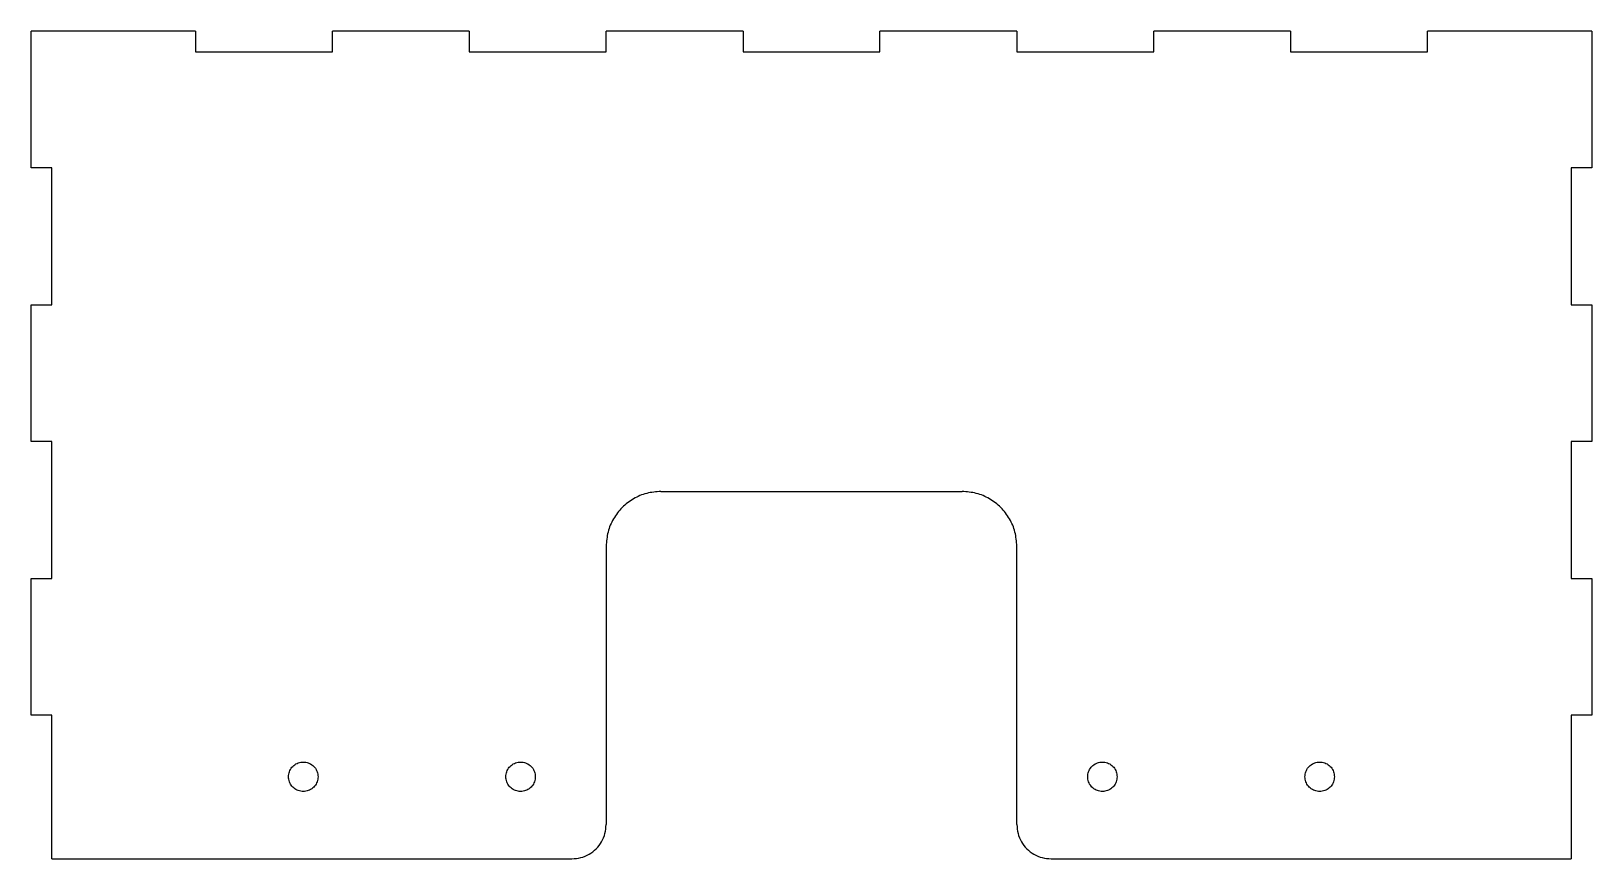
# Model space of a CAD drawing. Extents: x -114 to 114, y -48 to 73.
import ezdxf

# ---------------------------------------------------------------- set-up
doc = ezdxf.new("R2010")
doc.units = 0
doc.layers.get('0').update_dxf_attribs({"linetype": 'CONTINUOUS'})

msp = doc.modelspace()

# ---------------------------------------------------------------- linework, layer by layer
at = {"color": 7}
for p, q in [((-90, 73.13), (-114, 73.13)), ((-114, 53.13), (-114, 73.13)), ((-90, 73.13), (-90, 70.13)), ((-50, 73.13), (-70, 73.13)), ((-70, 70.13), (-70, 73.13)), ((-50, 73.13), (-50, 70.13)), ((-10, 73.13), (-30, 73.13)), ((-30, 70.13), (-30, 73.13)), ((-10, 73.13), (-10, 70.13)), ((30, 73.13), (10, 73.13)), ((10, 70.13), (10, 73.13)), ((30, 73.13), (30, 70.13)), ((70, 73.13), (50, 73.13)), ((50, 70.13), (50, 73.13)), ((70, 73.13), (70, 70.13)), ((114, 73.13), (90, 73.13)), ((90, 70.13), (90, 73.13)), ((114, 73.13), (114, 53.13)), ((-90, 70.13), (-70, 70.13)), ((-50, 70.13), (-30, 70.13)), ((-10, 70.13), (10, 70.13)), ((30, 70.13), (50, 70.13)), ((70, 70.13), (90, 70.13)), ((-111, 53.13), (-114, 53.13)), ((-111, 33.13), (-111, 53.13)), ((111, 53.13), (111, 33.13)), ((114, 53.13), (111, 53.13)), ((-114, 33.13), (-111, 33.13)), ((-114, 13.13), (-114, 33.13)), ((111, 33.13), (114, 33.13)), ((114, 33.13), (114, 13.13)), ((-111, 13.13), (-114, 13.13)), ((-111, -6.87), (-111, 13.13)), ((111, 13.13), (111, -6.87)), ((114, 13.13), (111, 13.13)), ((-22, 5.83), (22, 5.83)), ((-30, -2.17), (-30, -42.87)), ((30, -42.87), (30, -2.17)), ((-114, -6.87), (-111, -6.87)), ((-114, -26.87), (-114, -6.87)), ((111, -6.87), (114, -6.87)), ((114, -6.87), (114, -26.87)), ((-111, -26.87), (-114, -26.87)), ((-111, -47.87), (-111, -26.87)), ((111, -26.87), (111, -47.87)), ((114, -26.87), (111, -26.87)), ((-72.1, -35.87), (-72.1, -35.87)), ((-40.35, -35.87), (-40.35, -35.87)), ((44.65, -35.87), (44.65, -35.87)), ((76.4, -35.87), (76.4, -35.87)), ((-111, -47.87), (-35, -47.87)), ((35, -47.87), (111, -47.87))]:
    msp.add_line(p, q, dxfattribs=at)
for points, knots in [([(-22, 5.83), (-22.700106, 5.77667), (-24.094524, 5.670452), (-26.045253, 4.83105), (-27.723983, 3.553983), (-29.00105, 1.875253), (-29.840452, -0.075476), (-29.94667, -1.469894), (-30, -2.17)], [0, 0, 0, 0, 2.094199, 4.171068, 6.265267, 8.359466, 10.436335, 12.530534, 12.530534, 12.530534, 12.530534]), ([(30, -2.17), (29.94667, -1.469894), (29.840452, -0.075476), (29.00105, 1.875253), (27.723983, 3.553983), (26.045253, 4.83105), (24.094524, 5.670452), (22.700106, 5.77667), (22, 5.83)], [0, 0, 0, 0, 2.094199, 4.171068, 6.265267, 8.359466, 10.436335, 12.530534, 12.530534, 12.530534, 12.530534]), ([(-72.1, -35.87), (-72.125688, -35.618634), (-72.176697, -35.119498), (-72.57244, -34.459883), (-73.151875, -33.969476), (-73.869397, -33.709381), (-74.630768, -33.709381), (-75.347284, -33.969476), (-75.930732, -34.459883), (-76.311567, -35.119498), (-76.444535, -35.87), (-76.311567, -36.620502), (-75.930732, -37.280117), (-75.347284, -37.770524), (-74.630768, -38.030619), (-73.869397, -38.030619), (-73.151875, -37.770524), (-72.57244, -37.280117), (-72.176697, -36.620502), (-72.125688, -36.121366), (-72.1, -35.87)], [0, 0, 0, 0, 0.750273, 1.489808, 2.240081, 2.990354, 3.729889, 4.480162, 5.230435, 5.96997, 6.720243, 7.470516, 8.210051, 8.960324, 9.710596, 10.450132, 11.200404, 11.950677, 12.690213, 13.440485, 13.440485, 13.440485, 13.440485]), ([(-40.35, -35.87), (-40.375688, -35.618634), (-40.426697, -35.119498), (-40.82244, -34.459883), (-41.401875, -33.969476), (-42.119397, -33.709381), (-42.880768, -33.709381), (-43.597284, -33.969476), (-44.180732, -34.459883), (-44.561567, -35.119498), (-44.694535, -35.87), (-44.561567, -36.620502), (-44.180732, -37.280117), (-43.597284, -37.770524), (-42.880768, -38.030619), (-42.119397, -38.030619), (-41.401875, -37.770524), (-40.82244, -37.280117), (-40.426697, -36.620502), (-40.375688, -36.121366), (-40.35, -35.87)], [0, 0, 0, 0, 0.750273, 1.489808, 2.240081, 2.990354, 3.729889, 4.480162, 5.230435, 5.96997, 6.720243, 7.470516, 8.210051, 8.960324, 9.710596, 10.450132, 11.200404, 11.950677, 12.690213, 13.440485, 13.440485, 13.440485, 13.440485]), ([(44.65, -35.87), (44.624312, -35.618634), (44.573303, -35.119498), (44.17756, -34.459883), (43.598125, -33.969476), (42.880603, -33.709381), (42.119232, -33.709381), (41.402716, -33.969476), (40.819268, -34.459883), (40.438433, -35.119498), (40.305465, -35.87), (40.438433, -36.620502), (40.819268, -37.280117), (41.402716, -37.770524), (42.119232, -38.030619), (42.880603, -38.030619), (43.598125, -37.770524), (44.17756, -37.280117), (44.573303, -36.620502), (44.624312, -36.121366), (44.65, -35.87)], [0, 0, 0, 0, 0.750273, 1.489808, 2.240081, 2.990354, 3.729889, 4.480162, 5.230435, 5.96997, 6.720243, 7.470516, 8.210051, 8.960324, 9.710597, 10.450132, 11.200405, 11.950677, 12.690213, 13.440486, 13.440486, 13.440486, 13.440486]), ([(76.4, -35.87), (76.374312, -35.618634), (76.323303, -35.119498), (75.92756, -34.459883), (75.348125, -33.969476), (74.630603, -33.709381), (73.869232, -33.709381), (73.152716, -33.969476), (72.569268, -34.459883), (72.188433, -35.119498), (72.055465, -35.87), (72.188433, -36.620502), (72.569268, -37.280117), (73.152716, -37.770524), (73.869232, -38.030619), (74.630603, -38.030619), (75.348125, -37.770524), (75.92756, -37.280117), (76.323303, -36.620502), (76.374312, -36.121366), (76.4, -35.87)], [0, 0, 0, 0, 0.750273, 1.489808, 2.240081, 2.990354, 3.729889, 4.480162, 5.230435, 5.96997, 6.720243, 7.470516, 8.210051, 8.960324, 9.710596, 10.450132, 11.200404, 11.950677, 12.690213, 13.440485, 13.440485, 13.440485, 13.440485]), ([(-35, -47.87), (-34.562434, -47.836669), (-33.690922, -47.770282), (-32.471717, -47.245656), (-31.42251, -46.44749), (-30.624344, -45.398283), (-30.099718, -44.179078), (-30.033331, -43.307566), (-30, -42.87)], [0, 0, 0, 0, 1.308874, 2.606917, 3.915792, 5.224666, 6.522709, 7.831583, 7.831583, 7.831583, 7.831583]), ([(30, -42.87), (30.033331, -43.307566), (30.099718, -44.179078), (30.624344, -45.398283), (31.42251, -46.44749), (32.471717, -47.245656), (33.690922, -47.770282), (34.562434, -47.836669), (35, -47.87)], [0, 0, 0, 0, 1.308874, 2.606917, 3.915792, 5.224666, 6.522709, 7.831583, 7.831583, 7.831583, 7.831583])]:
    msp.add_open_spline(points, degree=3, knots=knots, dxfattribs=at)

doc.saveas('drawing.dxf')
